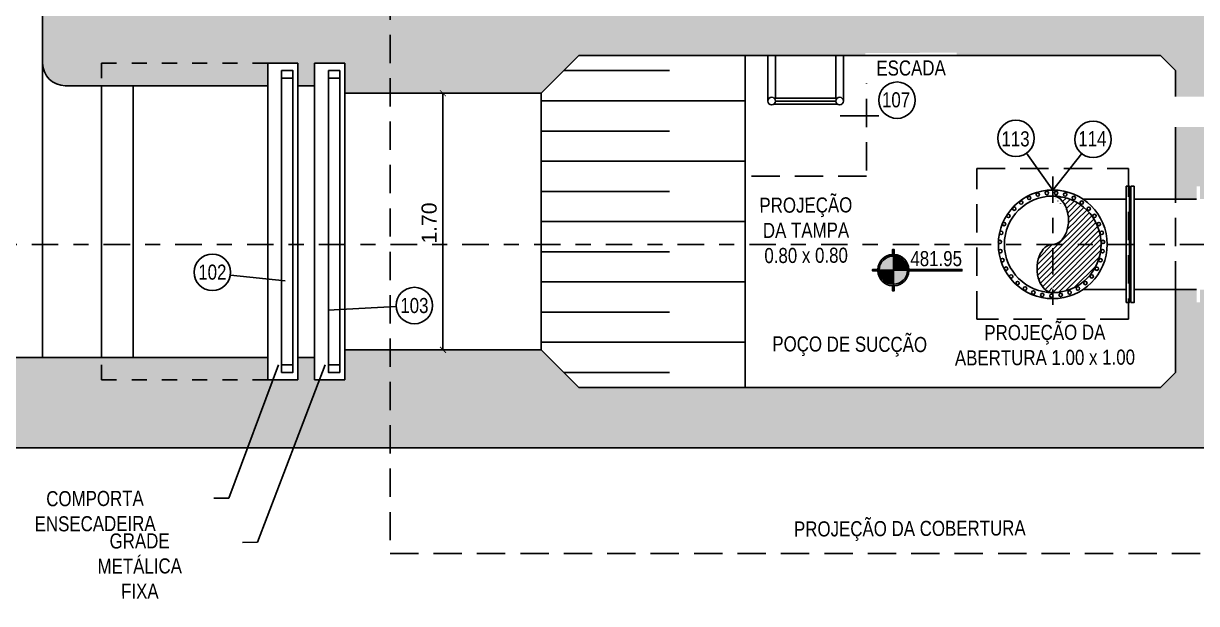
# Model space of a CAD drawing. Header units: feet. Extents: x 0 to 285115, y 0 to 9111421.
# Drawn here: x 285094.64 to 285102.41, y 9111368.7 to 9111372.54 of the extents above; entities that cross this region are included whole.
import ezdxf
from ezdxf import colors
from ezdxf.entities.mleader import LeaderData, LeaderLine
from ezdxf.enums import TextEntityAlignment as Align
from ezdxf.math import Vec2, Vec3

# ---------------------------------------------------------------- set-up
doc = ezdxf.new("R2010")
doc.units = ezdxf.units.FT
doc.header["$MEASUREMENT"] = 0
doc.linetypes.add('DASHDOT', pattern=[1, 0.5, -0.25, 0, -0.25])
doc.linetypes.add('HIDDEN', pattern=[0.375, 0.25, -0.125])
doc.layers.get('0').update_dxf_attribs({"linetype": 'CONTINUOUS'})
doc.layers.get('DEFPOINTS').update_dxf_attribs({"linetype": 'CONTINUOUS'})
for name, color, linetype in [('01', 1, 'CONTINUOUS'), ('A-NIVEIS', 1, 'CONTINUOUS'), ('A-TEXTO', 2, 'CONTINUOUS'), ('EIXO', 1, 'DASHDOT'), ('H-SA-CONTORNO', 2, 'CONTINUOUS'), ('H-SA-DIM', 1, 'CONTINUOUS'), ('H-SA-ESTRUTURA (CORTE)', 5, 'CONTINUOUS'), ('H-SA-HTC CONCRETO', 253, 'CONTINUOUS'), ('H-SA-HTC ENCHIMENTO', 1, 'CONTINUOUS'), ('H-SA-TEXTO', 2, 'CONTINUOUS'), ('INDIC', 2, 'CONTINUOUS'), ('Top View-Ferro Fundido - JGS - K7(Esgoto)', 7, 'CONTINUOUS'), ('TUBULAÇÃO', 5, 'CONTINUOUS')]:
    doc.layers.add(name, color=color, linetype=linetype)
doc.styles.add('EGC_Arial_2.0mm', font='arial.ttf', dxfattribs={"width": 0.8, "height": 2})
doc.styles.get("Standard").update_dxf_attribs({"font": 'arial.ttf'})
doc.dimstyles.new('Copy of EGC_2.0mm', dxfattribs={"dimtxt": 0.1, "dimasz": 0.04, "dimexe": 0.04, "dimexo": 0.04, "dimgap": 0.04, "dimtad": 1, "dimzin": 1, "dimdsep": 46, "dimtxsty": 'Standard', "dimblk": 'ARCHTICK', "dimcen": 0, "dimclrd": 1, "dimclre": 1, "dimclrt": 2, "dimazin": 0, "dimtfac": 1, "dimtix": 1, "dimtmove": 1, "dimatfit": 3, "dimldrblk": 'NONE', "dimfxl": 0.002, "dimtolj": 1, "dimtzin": 0, "dimlwd": -1, "dimarcsym": 0})

# ---------------------------------------------------------------- blocks, each defined once
blk = doc.blocks.new('_ArchTick')
at = {"color": 0, "linetype": 'ByBlock', "const_width": 0.15}
blk.add_lwpolyline([(-0.5, -0.5), (0.5, 0.5)], dxfattribs=at)
blk = doc.blocks.new('*D1181')
at = {"layer": 'DEFPOINTS', "color": 0, "transparency": 16777216}
for p in [(285097.4176, 9111372.0792), (285097.4176, 9111370.3792), (285097.4176, 9111370.3792)]:
    blk.add_point(p, dxfattribs=at)
at = {"layer": 'H-SA-DIM', "color": 1, "transparency": 16777216}
blk.add_line((285097.4176, 9111372.0792), (285097.4176, 9111370.3792), dxfattribs=at)
at = {"layer": 'H-SA-DIM', "color": 1, "transparency": 16777216, "xscale": 0.04, "yscale": 0.04, "zscale": 0.04}
for p, rotation in [((285097.4176, 9111372.0792), 90), ((285097.4176, 9111370.3792), 270)]:
    blk.add_blockref('_ArchTick', p, dxfattribs=dict(at, rotation=rotation))
at = {"layer": 'H-SA-DIM', "color": 2, "transparency": 16777216, "insert": (285097.3266, 9111371.2195), "char_height": 0.1, "attachment_point": 5, "rotation": 90}
blk.add_mtext('\\A1;1.70', dxfattribs=at)
blk = doc.blocks.new('_None')
blk = doc.blocks.new('*U1227')
at = {"true_color": 0xffffff}
h = blk.add_hatch(color=7, dxfattribs=at)
h.dxf.hatch_style = 1
edge = h.paths.add_edge_path()
edge.add_arc((0, 0), 2.07, 92.7623, 177.2377, ccw=False)
edge.add_line((-0.1, 2.07), (-0.1, 2.75))
edge.add_line((-0.1, 2.75), (0.1, 2.75))
edge.add_line((0.1, 2.75), (0.1, 2.07))
edge.add_arc((0, 0), 2.07, 2.7623, 87.2377, ccw=False)
edge.add_line((2.07, 0.1), (9.09, 0.1))
edge.add_line((9.09, 0.1), (9.09, -0.1))
edge.add_line((9.09, -0.1), (2.07, -0.1))
edge.add_arc((0, 0), 2.07, 272.7623, 357.2377, ccw=False)
edge.add_line((0.1, -2.07), (0.1, -2.75))
edge.add_line((0.1, -2.75), (-0.1, -2.75))
edge.add_line((-0.1, -2.75), (-0.1, -2.07))
edge.add_arc((0, 0), 2.07, 182.7623, 267.2377, ccw=False)
edge.add_line((-2.07, -0.1), (-2.75, -0.1))
edge.add_line((-2.75, -0.1), (-2.75, 0.1))
edge.add_line((-2.75, 0.1), (-2.07, 0.1))
for p, q in [((0, -2.75), (0, 2.75)), ((9.09, 0), (-2.75, 0))]:
    blk.add_line(p, q)
at = {"color": 7, "true_color": 0xffffff}
blk.add_lwpolyline([(-2.07, 0.1, -0.386246), (-0.1, 2.07), (-0.1, 2.75), (0.1, 2.75), (0.1, 2.07, -0.386246), (2.07, 0.1), (9.09, 0.1), (9.09, -0.1), (2.07, -0.1, -0.386246), (0.1, -2.07), (0.1, -2.75), (-0.1, -2.75), (-0.1, -2.07, -0.386246), (-2.07, -0.1), (-2.75, -0.1), (-2.75, 0.1)], format="xyb", close=True, dxfattribs=at)
blk.add_circle((0, 0), 1.87)
for points in [[(0, 1.87), (0, 0), (0.58, 1.78), (0.59, 0)], [(0.58, 1.78), (0.59, 0), (1.1, 1.52), (1.1, 0)], [(-1.79, -0.57), (0, 0), (-1.8, -0.54), (-1.88, 0)], [(-1.53, -1.08), (-1.57, 0), (-1.79, -0.57), (0, 0)], [(-1.1, -1.52), (-1.1, 0), (-1.53, -1.08), (-1.57, 0)], [(-0.58, -1.78), (-0.59, 0), (-1.1, -1.52), (-1.1, 0)], [(0, -1.88), (0, 0), (-0.58, -1.78), (-0.59, 0)], [(1.53, 1.08), (1.57, 0), (1.79, 0.57), (0, 0)], [(1.79, 0.57), (0, 0), (1.8, 0.54), (1.87, 0)], [(1.1, 1.52), (1.1, 0), (1.53, 1.08), (1.57, 0)]]:
    blk.add_solid(points)
at = {"layer": 'A-TEXTO', "color": 2, "style": 'EGC_Arial_2.0mm', "width": 0.8}
blk.add_attdef('000.00', text='', height=2, dxfattribs=at).set_placement((9.09, 0.53), align=Align.RIGHT)
blk = doc.blocks.new('*U1234')
at = {"layer": '01', "color": 1}
blk.add_circle((0, 0), 0.0112, dxfattribs=at)
blk = doc.blocks.new('*U1235')
at = {"layer": 'H-SA-DIM', "color": 0, "linetype": 'ByBlock', "lineweight": -2, "transparency": 16777216}
for p, rotation in [((228080.799, 7289099.1957), 30.85714285714286), ((228080.8541, 7289099.2222), 20.57142857142855), ((228080.9131, 7289099.2385), 10.28571428571425), ((228081.035, 7289099.2385), 349.7142857142858), ((228081.094, 7289099.2223), 339.4285714285714), ((228081.1491, 7289099.1957), 329.1428571428572), ((228080.7072, 7289099.1155), 51.42857142857143), ((228080.7495, 7289099.1597), 41.14285714285713), ((228081.1986, 7289099.1597), 318.8571428571429), ((228081.2409, 7289099.1155), 308.5714285714286), ((228080.6735, 7289099.0644), 61.71428571428572), ((228081.2746, 7289099.0645), 298.2857142857143), ((228080.6359, 7289098.9485), 82.28571428571429), ((228080.6495, 7289099.0081), 72), ((228081.2987, 7289099.0082), 288.0000000000001), ((228081.3123, 7289098.9485), 277.7142857142858), ((228080.6331, 7289098.8874), 92.57142857142857), ((228081.3151, 7289098.8874), 267.4285714285715), ((228080.6414, 7289098.8267), 102.8571428571429), ((228081.3069, 7289098.8268), 257.1428571428571), ((228080.6603, 7289098.7685), 113.1428571428572), ((228080.6893, 7289098.7146), 123.4285714285714), ((228081.259, 7289098.7147), 236.5714285714286), ((228081.288, 7289098.7686), 246.8571428571429), ((228080.7274, 7289098.6668), 133.7142857142857), ((228081.2208, 7289098.6669), 226.2857142857143), ((228080.7735, 7289098.6266), 144), ((228080.826, 7289098.5952), 154.2857142857143), ((228080.8833, 7289098.5737), 164.5714285714286), ((228080.9435, 7289098.5628), 174.8571428571429), ((228081.0047, 7289098.5628), 185.1428571428571), ((228081.0649, 7289098.5737), 195.4285714285714), ((228081.1222, 7289098.5952), 205.7142857142857), ((228081.1747, 7289098.6266), 216)]:
    blk.add_blockref('*U1234', p, dxfattribs=dict(at, rotation=rotation))
blk.add_blockref('*U1234', (228080.9741, 7289099.244), dxfattribs=at)

msp = doc.modelspace()

# ---------------------------------------------------------------- hatches: boundary and pattern name
at = {"layer": '01'}
h = msp.add_hatch(dxfattribs=at)
h.set_pattern_fill('ANSI31', color=256, scale=0.008, style=0)
h.set_pattern_definition([(45, (285099.248162, 9111372.070917), (-0.01796051, 0.01796051), [])])
edge = h.paths.add_edge_path()
edge.add_ellipse((285101.4633, 9111370.9184), major_axis=(0, -0.1608), ratio=0.700572, start_angle=184.42184, end_angle=355.57813, ccw=False)
edge.add_line((285101.4546, 9111371.0788), (285101.4546, 9111370.7581))
edge = h.paths.add_edge_path()
edge.add_ellipse((285101.4516, 9111371.2385), major_axis=(0, -0.1598), ratio=0.670005, start_angle=1.63727, end_angle=178.3627)
edge.add_arc((285101.4526, 9111371.0761), 0.3222, 0.35692, 89.62805, ccw=False)
edge.add_line((285101.7747, 9111371.0781), (285101.4546, 9111371.0788))
edge = h.paths.add_edge_path()
edge.add_line((285101.4546, 9111370.7581), (285101.4546, 9111371.0788))
edge.add_line((285101.4546, 9111371.0788), (285101.7747, 9111371.0781))
edge.add_arc((285101.4546, 9111371.0782), 0.3201, 270, 359.98496, ccw=False)
at = {"layer": 'H-SA-HTC CONCRETO'}
h = msp.add_hatch(color=256, dxfattribs=at)
h.dxf.hatch_style = 1
h.paths.add_polyline_path([(285102.5676, 9111374.6292), (285106.0676, 9111374.6292), (285106.0676, 9111373.6905), (285106.2064, 9111373.6905), (285106.2064, 9111373.7757), (285106.2289, 9111373.7757), (285106.2289, 9111373.6905), (285106.3676, 9111373.6905), (285106.3676, 9111374.9292), (285089.5451, 9111374.9292), (285086.5037, 9111375.3838), (285086.5037, 9111374.9794), (285089.5154, 9111374.5292), (285091.8451, 9111374.5292), (285094.2576, 9111374.5292), (285094.5576, 9111374.2292), (285096.2576, 9111374.2292), (285096.2576, 9111374.3792), (285096.4576, 9111374.3792), (285096.4578, 9111374.2292), (285096.5678, 9111374.2292), (285096.5676, 9111374.3792), (285096.7676, 9111374.3792), (285096.7676, 9111374.1792), (285098.0676, 9111374.1792), (285098.4176, 9111374.5292), (285102.1676, 9111374.5292), (285102.2676, 9111374.4292), (285102.2676, 9111373.6905), (285102.4064, 9111373.6905), (285102.4064, 9111373.7757), (285102.4289, 9111373.7757), (285102.4289, 9111373.6905), (285102.5676, 9111373.6905)])
h.paths.add_polyline_path([(285102.5676, 9111370.7782), (285102.4289, 9111370.7782), (285102.4289, 9111370.6932), (285102.4064, 9111370.6932), (285102.4064, 9111370.7782), (285102.2676, 9111370.7782), (285102.2676, 9111370.2292), (285102.1676, 9111370.1292), (285098.3176, 9111370.1292), (285098.0676, 9111370.3792), (285096.7676, 9111370.3792), (285096.7676, 9111370.1792), (285096.5676, 9111370.1792), (285096.5676, 9111370.3292), (285096.4576, 9111370.3292), (285096.4576, 9111370.1792), (285096.2576, 9111370.1792), (285096.2576, 9111370.3292), (285094.5576, 9111370.3292), (285094.3576, 9111370.1292), (285089.5678, 9111370.1292), (285086.4946, 9111369.6786), (285086.5096, 9111369.2765), (285089.5828, 9111369.7271), (285102.2676, 9111369.7292), (285106.3676, 9111369.7292), (285106.3676, 9111370.7782), (285106.2289, 9111370.7782), (285106.2289, 9111370.6932), (285106.2064, 9111370.6932), (285106.2064, 9111370.7782), (285106.0676, 9111370.7782), (285106.0676, 9111370.0292), (285102.5676, 9111370.0292)])
h.paths.add_polyline_path([(285110.9676, 9111375.4343), (285108.3676, 9111375.4337), (285108.3676, 9111373.7155), (285108.6676, 9111373.7155), (285108.6676, 9111375.139), (285110.6676, 9111375.139), (285110.6676, 9111373.7155), (285110.9676, 9111373.7157)])
h = msp.add_hatch(color=256, dxfattribs=at)
h.dxf.hatch_style = 1
edge = h.paths.add_edge_path()
edge.add_line((285106.3676, 9111373.4405), (285106.2289, 9111373.4405))
edge.add_line((285106.2289, 9111373.4405), (285106.2289, 9111373.3555))
edge.add_line((285106.2289, 9111373.3555), (285106.2064, 9111373.3555))
edge.add_line((285106.2064, 9111373.3555), (285106.2064, 9111373.4405))
edge.add_line((285106.2064, 9111373.4405), (285106.0676, 9111373.4405))
edge.add_line((285106.0676, 9111373.4405), (285106.0676, 9111372.6292))
edge.add_line((285106.0676, 9111372.6292), (285105.2176, 9111372.6292))
edge.add_line((285105.2176, 9111372.6292), (285102.5676, 9111372.619))
edge.add_line((285102.5676, 9111372.619), (285102.5676, 9111373.4405))
edge.add_line((285102.5676, 9111373.4405), (285102.4289, 9111373.4405))
edge.add_line((285102.4289, 9111373.4405), (285102.4289, 9111373.3555))
edge.add_line((285102.4289, 9111373.3555), (285102.4064, 9111373.3555))
edge.add_line((285102.4064, 9111373.3555), (285102.4064, 9111373.4405))
edge.add_line((285102.4064, 9111373.4405), (285102.2676, 9111373.4405))
edge.add_line((285102.2676, 9111373.4405), (285102.2676, 9111372.7292))
edge.add_line((285102.2676, 9111372.7292), (285102.1676, 9111372.6292))
edge.add_line((285102.1676, 9111372.6292), (285098.4176, 9111372.6292))
edge.add_line((285098.4176, 9111372.6292), (285098.0676, 9111372.9792))
edge.add_line((285098.0676, 9111372.9792), (285096.7676, 9111372.9792))
edge.add_line((285096.7676, 9111372.9792), (285096.7676, 9111372.7792))
edge.add_line((285096.7676, 9111372.7792), (285096.5676, 9111372.7792))
edge.add_line((285096.5676, 9111372.7792), (285096.5676, 9111372.9292))
edge.add_line((285096.5676, 9111372.9292), (285096.4576, 9111372.9292))
edge.add_line((285096.4576, 9111372.9292), (285096.4576, 9111372.7792))
edge.add_line((285096.4576, 9111372.7792), (285096.2576, 9111372.7792))
edge.add_line((285096.2576, 9111372.7792), (285096.2576, 9111372.9292))
edge.add_line((285096.2576, 9111372.9292), (285094.9176, 9111372.9292))
edge.add_arc((285094.9176, 9111372.7792), 0.15, 90, 180)
edge.add_line((285094.7676, 9111372.7792), (285094.7676, 9111372.2792))
edge.add_arc((285094.9176, 9111372.2792), 0.15, 180, 270)
edge.add_line((285094.9176, 9111372.1292), (285096.2576, 9111372.1292))
edge.add_line((285096.2576, 9111372.1292), (285096.2576, 9111372.2792))
edge.add_line((285096.2576, 9111372.2792), (285096.4576, 9111372.2792))
edge.add_line((285096.4576, 9111372.2792), (285096.4576, 9111372.1292))
edge.add_line((285096.4576, 9111372.1292), (285096.5676, 9111372.1292))
edge.add_line((285096.5676, 9111372.1292), (285096.5676, 9111372.2792))
edge.add_line((285096.5676, 9111372.2792), (285096.7676, 9111372.2792))
edge.add_line((285096.7676, 9111372.2792), (285096.7676, 9111372.0792))
edge.add_line((285096.7676, 9111372.0792), (285098.0676, 9111372.0792))
edge.add_line((285098.0676, 9111372.0792), (285098.3176, 9111372.3292))
edge.add_line((285098.3176, 9111372.3292), (285102.1676, 9111372.3292))
edge.add_line((285102.1676, 9111372.3292), (285102.2676, 9111372.2292))
edge.add_line((285102.2676, 9111372.2292), (285102.2676, 9111371.3782))
edge.add_line((285102.2676, 9111371.3782), (285102.4064, 9111371.3782))
edge.add_line((285102.4064, 9111371.3782), (285102.4064, 9111371.4632))
edge.add_line((285102.4064, 9111371.4632), (285102.4289, 9111371.4632))
edge.add_line((285102.4289, 9111371.4632), (285102.4289, 9111371.3782))
edge.add_line((285102.4289, 9111371.3782), (285102.5676, 9111371.3782))
edge.add_line((285102.5676, 9111371.3782), (285102.5676, 9111371.9242))
edge.add_line((285102.5676, 9111371.9242), (285102.5676, 9111372.3292))
edge.add_line((285102.5676, 9111372.3292), (285105.2176, 9111372.3292))
edge.add_line((285105.2176, 9111372.3292), (285106.0676, 9111372.3292))
edge.add_line((285106.0676, 9111372.3292), (285106.0676, 9111371.9242))
edge.add_line((285106.0676, 9111371.9242), (285106.0676, 9111371.3782))
edge.add_line((285106.0676, 9111371.3782), (285106.2064, 9111371.3782))
edge.add_line((285106.2064, 9111371.3782), (285106.2064, 9111371.4632))
edge.add_line((285106.2064, 9111371.4632), (285106.2289, 9111371.4632))
edge.add_line((285106.2289, 9111371.4632), (285106.2289, 9111371.3782))
edge.add_line((285106.2289, 9111371.3782), (285106.3676, 9111371.3782))
edge.add_line((285106.3676, 9111371.3782), (285106.3676, 9111373.4405))

# ---------------------------------------------------------------- linework, layer by layer
at = {"layer": '01'}
msp.add_ellipse((285101.4546, 9111371.2381), major_axis=(0, -0.16), ratio=0.649973, start_param=0, end_param=3.141593, dxfattribs=at)
at = {"layer": '01', "extrusion": (0, 0, -1)}
msp.add_ellipse((285101.4546, 9111370.9181), major_axis=(0, -0.16), ratio=0.649973, start_param=0, end_param=3.141593, dxfattribs=at)
at = {"layer": 'EIXO', "ltscale": 0.35}
msp.add_lwpolyline([(285101.4541, 9111371.5282), (285101.4541, 9111370.6222)], dxfattribs=at)
at = {"layer": 'H-SA-CONTORNO', "ltscale": 0.75}
for p, q in [((285094.7676, 9111370.3292), (285094.7676, 9111374.2292)), ((285099.4176, 9111370.1292), (285099.4176, 9111372.3292)), ((285095.1576, 9111370.3292), (285095.1576, 9111372.1292)), ((285095.3676, 9111370.3292), (285095.3676, 9111372.1292)), ((285096.2576, 9111372.1292), (285096.2576, 9111370.3292)), ((285096.3497, 9111372.1792), (285096.4247, 9111372.1792)), ((285096.4576, 9111372.1292), (285096.4576, 9111370.3292)), ((285096.5676, 9111372.1292), (285096.5676, 9111370.3292)), ((285096.6597, 9111372.1792), (285096.7347, 9111372.1792)), ((285096.7676, 9111372.0792), (285096.7676, 9111370.3792)), ((285098.0676, 9111372.0792), (285098.0676, 9111370.3792)), ((285096.6597, 9111370.2792), (285096.7347, 9111370.2792))]:
    msp.add_line(p, q, dxfattribs=at)
at = {"layer": 'H-SA-CONTORNO', "color": 1, "linetype": 'HIDDEN', "ltscale": 0.75}
msp.add_line((285102.2676, 9111370.7782), (285102.2676, 9111371.3782), dxfattribs=at)
at = {"layer": 'H-SA-CONTORNO', "color": 1, "linetype": 'HIDDEN', "ltscale": 0.05}
for points in [[(285096.2576, 9111372.2792), (285095.1576, 9111372.2792), (285095.1576, 9111372.1292)], [(285096.2576, 9111372.2792), (285095.1576, 9111372.2792), (285095.1576, 9111372.1292)], [(285096.2576, 9111370.1792), (285095.1576, 9111370.1792), (285095.1576, 9111370.3292)]]:
    msp.add_lwpolyline(points, dxfattribs=at)
at = {"layer": 'H-SA-CONTORNO', "color": 1, "linetype": 'HIDDEN', "ltscale": 0.75}
for points in [[(285099.4176, 9111372.3292), (285100.2223, 9111372.3292), (285100.2223, 9111371.5295), (285099.4176, 9111371.5295)], [(285100.9523, 9111371.581), (285101.9569, 9111371.581), (285101.9569, 9111370.5813), (285100.9523, 9111370.5813)]]:
    msp.add_lwpolyline(points, close=True, dxfattribs=at)
at = {"layer": 'H-SA-CONTORNO'}
msp.add_lwpolyline([(285096.6597, 9111372.2292), (285096.6597, 9111370.2292), (285096.7347, 9111370.2292), (285096.7347, 9111372.2292)], close=True, dxfattribs=at)
at = {"layer": 'H-SA-ESTRUTURA (CORTE)'}
for p, q in [((285094.7676, 9111372.7792), (285094.7676, 9111372.2792)), ((285096.4576, 9111372.2792), (285096.2576, 9111372.2792)), ((285096.2576, 9111372.1292), (285096.2576, 9111372.2792)), ((285096.4576, 9111372.2792), (285096.2576, 9111372.2792)), ((285096.2576, 9111372.1292), (285096.2576, 9111372.2792)), ((285096.4576, 9111372.1292), (285096.4576, 9111372.2792)), ((285096.4576, 9111372.1292), (285096.4576, 9111372.2792)), ((285096.7676, 9111372.2792), (285096.5676, 9111372.2792)), ((285096.5676, 9111372.1292), (285096.5676, 9111372.2792)), ((285096.7676, 9111372.2792), (285096.5676, 9111372.2792)), ((285096.5676, 9111372.1292), (285096.5676, 9111372.2792)), ((285096.7676, 9111372.0792), (285096.7676, 9111372.2792)), ((285096.7676, 9111372.0792), (285096.7676, 9111372.2792)), ((285098.0676, 9111372.0792), (285098.3176, 9111372.3292)), ((285102.2676, 9111372.2292), (285102.1676, 9111372.3292)), ((285102.2676, 9111372.2292), (285102.2676, 9111371.3782)), ((285096.2576, 9111372.1292), (285094.9176, 9111372.1292)), ((285096.2576, 9111372.1292), (285094.9176, 9111372.1292)), ((285096.5676, 9111372.1292), (285096.4576, 9111372.1292)), ((285098.0676, 9111372.0792), (285096.7676, 9111372.0792)), ((285098.0676, 9111372.0792), (285096.7676, 9111372.0792)), ((285102.2676, 9111370.2292), (285102.2676, 9111370.7782)), ((285096.2576, 9111370.3292), (285094.5576, 9111370.3292)), ((285096.5676, 9111370.3292), (285096.4576, 9111370.3292)), ((285096.4576, 9111370.3292), (285096.4576, 9111370.1792)), ((285096.5676, 9111370.3292), (285096.5676, 9111370.1792)), ((285098.0676, 9111370.3792), (285096.7676, 9111370.3792)), ((285096.7676, 9111370.3792), (285096.7676, 9111370.1792)), ((285098.0676, 9111370.3792), (285098.3176, 9111370.1292)), ((285096.7676, 9111370.1792), (285096.5676, 9111370.1792)), ((285102.2676, 9111370.2292), (285102.1676, 9111370.1292)), ((285098.3176, 9111370.1292), (285102.1676, 9111370.1292)), ((285089.597, 9111369.7292), (285102.2676, 9111369.7292)), ((285102.2676, 9111369.7292), (285106.3676, 9111369.7292))]:
    msp.add_line(p, q, dxfattribs=at)
msp.add_arc((285094.9176, 9111372.2792), 0.15, 180, 270, dxfattribs=at)
msp.add_arc((285094.9176, 9111372.2792), 0.15, 180, 270, dxfattribs=at)
at = {"layer": 'H-SA-HTC ENCHIMENTO'}
for p, q in [((285098.2176, 9111372.2292), (285098.9176, 9111372.2292)), ((285098.0676, 9111372.0292), (285099.4128, 9111372.0292)), ((285098.0676, 9111371.8292), (285098.9176, 9111371.8292)), ((285098.0676, 9111371.6292), (285099.4128, 9111371.6292)), ((285098.0676, 9111371.4292), (285098.9176, 9111371.4292)), ((285098.0676, 9111371.2292), (285099.4128, 9111371.2292)), ((285098.0676, 9111371.0292), (285098.9176, 9111371.0292)), ((285098.0676, 9111370.8292), (285099.4128, 9111370.8292)), ((285098.0676, 9111370.6292), (285098.9176, 9111370.6292)), ((285098.0676, 9111370.4292), (285099.4128, 9111370.4292)), ((285098.2176, 9111370.2292), (285098.9176, 9111370.2292))]:
    msp.add_line(p, q, dxfattribs=at)
at = {"layer": 'INDIC', "color": 1, "linetype": 'Continuous'}
for p, q in [((285100.303, 9111371.9297), (285100.0475, 9111371.9297)), ((285101.2809, 9111371.6824), (285101.4541, 9111371.4382)), ((285101.6462, 9111371.6791), (285101.4541, 9111371.4382)), ((285096.0103, 9111370.874), (285096.3729, 9111370.8361)), ((285097.1079, 9111370.666), (285096.656, 9111370.641))]:
    msp.add_line(p, q, dxfattribs=at)
for centre in [(285101.2111, 9111371.7808), (285095.891, 9111370.8927), (285097.2285, 9111370.6727)]:
    msp.add_circle(centre, 0.1207, dxfattribs=at)
at = {"layer": 'Top View-Ferro Fundido - JGS - K7(Esgoto)', "color": 1, "linetype": 'ByBlock', "lineweight": -2}
for p, q in [((285099.5687, 9111372.0274), (285099.5687, 9111372.3274)), ((285099.6187, 9111372.0474), (285099.6187, 9111372.3274)), ((285100.0187, 9111372.0474), (285100.0187, 9111372.3274)), ((285100.0687, 9111372.0274), (285100.0687, 9111372.3274)), ((285099.6087, 9111372.0474), (285100.0287, 9111372.0474)), ((285099.6187, 9111372.0274), (285100.0187, 9111372.0274)), ((285099.6087, 9111372.0074), (285100.0287, 9111372.0074)), ((285101.9411, 9111371.3782), (285101.6536, 9111371.3782)), ((285101.9941, 9111371.3782), (285102.2676, 9111371.3782)), ((285102.2676, 9111371.3782), (285102.4064, 9111371.3782)), ((285101.9411, 9111370.7782), (285101.6537, 9111370.7782)), ((285102.2676, 9111370.7782), (285101.9941, 9111370.7782)), ((285102.2676, 9111370.7782), (285102.4064, 9111370.7782))]:
    msp.add_line(p, q, dxfattribs=at)
for points in [[(285101.9411, 9111371.4632), (285101.9636, 9111371.4632), (285101.9636, 9111370.6932), (285101.9411, 9111370.6932)], [(285101.9941, 9111371.4632), (285101.9716, 9111371.4632), (285101.9716, 9111370.6932), (285101.9941, 9111370.6932)]]:
    msp.add_lwpolyline(points, close=True, dxfattribs=at)
for points in [[(285101.9636, 9111371.4192), (285101.9676, 9111371.4192), (285101.9676, 9111370.7372), (285101.9636, 9111370.7372)], [(285101.9716, 9111371.4192), (285101.9676, 9111371.4192), (285101.9676, 9111370.7372), (285101.9716, 9111370.7372)]]:
    msp.add_lwpolyline(points, dxfattribs=at)
for centre, radius in [((285099.5937, 9111372.0274), 0.025), ((285100.0437, 9111372.0274), 0.025), ((285101.4546, 9111371.0782), 0.36)]:
    msp.add_circle(centre, radius, dxfattribs=at)
at = {"layer": 'TUBULAÇÃO'}
msp.add_circle((285101.4546, 9111371.0782), 0.3201, dxfattribs=at)

# ---------------------------------------------------------------- block references
at = {"layer": 'A-NIVEIS', "xscale": 0.05, "yscale": 0.05, "zscale": 0.05}
msp.add_blockref('*U1227', (285100.3992, 9111370.9071), dxfattribs=at).add_auto_attribs({'000.00': '481.95'})
at = {"layer": 'H-SA-DIM', "extrusion": (0, 0, -1), "zscale": -1, "rotation": 180}
msp.add_blockref('*U1235', (-57020.4719, 16400469.9812), dxfattribs=at)

# ---------------------------------------------------------------- texts
at = {"layer": 'INDIC', "color": 2, "style": 'EGC_Arial_2.0mm', "width": 0.8}
for s, p in [('107', (285100.4171, 9111372.036)), ('113', (285101.2081, 9111371.7772)), ('102', (285095.891, 9111370.894)), ('103', (285097.2285, 9111370.6727))]:
    msp.add_text(s, height=0.1, dxfattribs=at).set_placement(p, align=Align.MIDDLE_CENTER)

# ---------------------------------------------------------------- dimensions: what is measured, and where the dimension line sits
at = {"layer": 'H-SA-DIM'}
dim = msp.add_linear_dim(base=(285097.4176, 9111370.3792), p1=(285097.4176, 9111372.0792), p2=(285097.4176, 9111370.3792), angle=90, dimstyle='Copy of EGC_2.0mm', dxfattribs=at)
dim.commit()
dim.dimension.update_dxf_attribs({"geometry": '*D1181', "text_midpoint": (285097.4176, 9111371.2195), "dimtype": 160})

# ---------------------------------------------------------------- next in the draw order: texts
at = {"layer": 'H-SA-TEXTO', "color": 2, "char_height": 0.1, "style": 'EGC_Arial_2.0mm', "bg_fill": 2}
for s, insert, width, attachment_point, rotation in [('ESCADA', (285100.5165, 9111372.297), 0.505713, 2, 0.2869), ('ESCADA', (285103.1885, 9111372.0098), 3.355817, 2, 0.24938), ('POÇO DE SUCÇÃO', (285100.11, 9111370.3358), 1.132431, 8, 359.7131), ('PROJEÇÃO DA COBERTURA', (285100.5081, 9111369.2451), 3.355817, 2, 0.2869)]:
    msp.add_mtext(s, dxfattribs=dict(at, insert=insert, width=width, attachment_point=attachment_point, rotation=rotation))
at = {"layer": 'H-SA-TEXTO', "color": 2, "char_height": 0.1, "attachment_point": 2, "rotation": 0.2869, "style": 'EGC_Arial_2.0mm', "bg_fill": 3, "box_fill_scale": 1, "bg_fill_color": 256, "bg_fill_transparency": 0}
for s, insert, width in [('PROJEÇÃO DA TAMPA 0.80 x 0.80', (285099.8199, 9111371.3884), 0.742085), ('PROJEÇÃO DA ABERTURA 1.00 x 1.00', (285101.4019, 9111370.5446), 1.270496)]:
    msp.add_mtext(s, dxfattribs=dict(at, insert=insert, width=width))

# ---------------------------------------------------------------- next in the draw order: leaders
at = {"layer": 'H-SA-TEXTO'}
ml = msp.add_multileader_mtext('Standard', dxfattribs=at)
ml.set_content('COMPORTA ENSECADEIRA', color=2, style='EGC_Arial_2.0mm')
ml.set_leader_properties(color=1, linetype='ByLayer', lineweight=-1)
ml.set_arrow_properties(name='NONE')
ml.build(insert=Vec2(0, 0))
ml.multileader.update_dxf_attribs({"text_left_attachment_type": 2, "text_right_attachment_type": 2, "dogleg_length": 1.9819, "arrow_head_size": 0.075, "scale": 0.05})
ctx = ml.context
ctx.base_point, ctx.scale, ctx.char_height, ctx.arrow_head_size, ctx.landing_gap_size, ctx.plane_origin, ctx.plane_x_axis, ctx.plane_y_axis = Vec3(285094.3281, 9111369.388), 0.05, 0.1, 0.075, 0.05, Vec3(285171.9562, 9111368.5015), Vec3(0.999987, 0.005007), Vec3(-0.005007, 0.999987)
ctx.left_attachment, ctx.right_attachment, ctx.text_align_type = 2, 2, 1
notes = []
notes.append((ctx, [(1, (1, 1, 0), (285095.9997, 9111369.3964), (-0.999987, -0.005007), 0.0991, [(0, [(285096.3281, 9111370.2792)], 0, [])])]))
ctx.mtext.insert, ctx.mtext.text_direction, ctx.mtext.rotation, ctx.mtext.width, ctx.mtext.defined_height, ctx.mtext.alignment, ctx.mtext.flow_direction = Vec3(285095.1141, 9111369.4437), Vec3(0.999987, 0.005007), 0.005007, 1.486017, 0.8915, 2, 5
ctx.mtext.has_bg_fill, ctx.mtext.bg_color, ctx.mtext.bg_scale_factor, ctx.mtext.bg_transparency, ctx.mtext.use_window_bg_color = 1, -1073741824, 1, 0, 1
for ctx, leaders in notes:
    for number, flags, end, landing, length, lines in leaders:
        leader = LeaderData()
        leader.index, (leader.has_last_leader_line, leader.has_dogleg_vector, leader.attachment_direction) = number, flags
        leader.last_leader_point, leader.dogleg_vector, leader.dogleg_length = Vec3(end), Vec3(landing), length
        for number, points, colour, breaks in lines:
            line = LeaderLine()
            line.index, line.vertices, line.color, line.breaks = number, Vec3.list(points), colors.encode_raw_color(colour), breaks
            leader.lines.append(line)
        ctx.leaders.append(leader)

# ---------------------------------------------------------------- next in the draw order: linework, layer by layer
at = {"layer": 'EIXO', "ltscale": 0.35}
msp.add_lwpolyline([(285092.3209, 9111371.0781), (285112.8316, 9111371.0781)], dxfattribs=at)
at = {"layer": 'H-SA-CONTORNO', "ltscale": 0.75}
msp.add_line((285096.3497, 9111370.2792), (285096.4247, 9111370.2792), dxfattribs=at)
at = {"layer": 'H-SA-CONTORNO', "color": 1, "linetype": 'HIDDEN', "ltscale": 0.75}
msp.add_lwpolyline([(285107.0676, 9111369.0292), (285107.0676, 9111375.6292), (285097.0676, 9111375.6292), (285097.0676, 9111369.0292)], close=True, dxfattribs=at)
at = {"layer": 'H-SA-CONTORNO'}
msp.add_lwpolyline([(285096.3497, 9111372.2292), (285096.3497, 9111370.2292), (285096.4247, 9111370.2292), (285096.4247, 9111372.2292)], close=True, dxfattribs=at)
at = {"layer": 'H-SA-ESTRUTURA (CORTE)'}
for p, q in [((285098.3176, 9111372.3292), (285102.1676, 9111372.3292)), ((285096.2576, 9111370.3292), (285096.2576, 9111370.1792)), ((285096.4576, 9111370.1792), (285096.2576, 9111370.1792))]:
    msp.add_line(p, q, dxfattribs=at)
at = {"layer": 'INDIC', "color": 1, "linetype": 'Continuous'}
for centre in [(285100.4236, 9111372.0335), (285101.7214, 9111371.7735)]:
    msp.add_circle(centre, 0.1207, dxfattribs=at)

# ---------------------------------------------------------------- next in the draw order: texts
at = {"layer": 'INDIC', "color": 2, "style": 'EGC_Arial_2.0mm', "width": 0.8}
msp.add_text('114', height=0.1, dxfattribs=at).set_placement((285101.7163, 9111371.7783), align=Align.MIDDLE_CENTER)

# ---------------------------------------------------------------- next in the draw order: leaders
at = {"layer": 'H-SA-TEXTO'}
ml = msp.add_multileader_mtext('Standard', dxfattribs=at)
ml.set_content('GRADE METÁLICA FIXA', color=2, style='EGC_Arial_2.0mm')
ml.set_leader_properties(color=1, linetype='ByLayer', lineweight=-1)
ml.set_arrow_properties(name='NONE')
ml.build(insert=Vec2(0, 0))
ml.multileader.update_dxf_attribs({"text_left_attachment_type": 2, "text_right_attachment_type": 2, "dogleg_length": 1.9819, "arrow_head_size": 0.075, "scale": 0.05})
ctx = ml.context
ctx.base_point, ctx.scale, ctx.char_height, ctx.arrow_head_size, ctx.landing_gap_size, ctx.plane_origin, ctx.plane_x_axis, ctx.plane_y_axis = Vec3(285094.729, 9111369.096), 0.05, 0.1, 0.075, 0.05, Vec3(285172.3125, 9111365.3794), Vec3(0.999987, 0.005007), Vec3(-0.005007, 0.999987)
ctx.left_attachment, ctx.right_attachment, ctx.text_align_type = 2, 2, 1
notes = []
notes.append((ctx, [(1, (1, 1, 0), (285096.1891, 9111369.1033), (-0.999987, -0.005007), 0.0991, [(0, [(285096.6381, 9111370.2792)], 0, [])])]))
ctx.mtext.insert, ctx.mtext.text_direction, ctx.mtext.rotation, ctx.mtext.width, ctx.mtext.defined_height, ctx.mtext.alignment, ctx.mtext.flow_direction = Vec3(285095.4092, 9111369.1628), Vec3(0.999987, 0.005007), 0.005007, 1.325007, 0.8813, 2, 5
ctx.mtext.has_bg_fill, ctx.mtext.bg_color, ctx.mtext.bg_scale_factor, ctx.mtext.bg_transparency, ctx.mtext.use_window_bg_color = 1, -1073741824, 1, 0, 1
for ctx, leaders in notes:
    for number, flags, end, landing, length, lines in leaders:
        leader = LeaderData()
        leader.index, (leader.has_last_leader_line, leader.has_dogleg_vector, leader.attachment_direction) = number, flags
        leader.last_leader_point, leader.dogleg_vector, leader.dogleg_length = Vec3(end), Vec3(landing), length
        for number, points, colour, breaks in lines:
            line = LeaderLine()
            line.index, line.vertices, line.color, line.breaks = number, Vec3.list(points), colors.encode_raw_color(colour), breaks
            leader.lines.append(line)
        ctx.leaders.append(leader)

doc.saveas('drawing.dxf')
